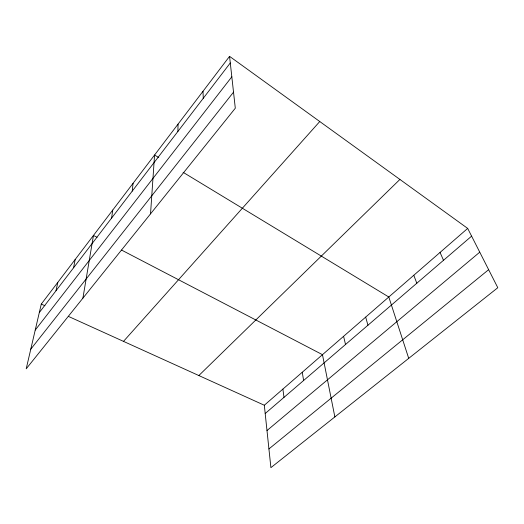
<?xml version="1.0" encoding="UTF-8"?>
<svg xmlns="http://www.w3.org/2000/svg" width="524" height="524" viewBox="0 0 524 524"><rect width="100%" height="100%" fill="white"/><g stroke="black" fill="none" stroke-linecap="round" stroke-linejoin="round"><path stroke-width="0.79" d="M177.898 131.432L178.049 124.123M150.526 213.871L154.573 155.012L158.752 157.547M132.231 191.116L133.07 183.308M111.605 218.069L112.725 210.078M82.91 298.149L93.455 235.433L97.064 237.313M73.576 267.777L75.174 259.491M56.009 290.735L57.804 282.351M229.558 56.35L41.278 304.09L26.2 368.824L235.302 108.206L229.558 56.35L467.683 228.412L497.8 287.715L270.901 467.65L264.319 405.242L467.683 228.412M39.307 312.566L230.291 62.965M35.226 330.094L231.824 76.805M30.772 349.194L233.527 92.145M123.5 341.373L319.764 121.529M198.845 375.544L399.91 179.444M265.196 413.521L471.613 236.147M266.991 430.545L479.748 252.175M268.93 448.93L488.637 269.677M41.278 304.09L44.933 305.747M68.323 316.352L264.319 405.242M121.594 250.086L322.47 354.676L334.862 416.927M183.112 172.317L388.801 296.997L408.72 358.357M440.055 252.437L443.507 260.304M413.796 275.27L416.809 283.242M365.68 317.105L367.94 325.234M343.587 336.316L345.526 344.491M302.256 372.256L303.619 380.509M282.888 389.096L283.995 397.369M202.998 91.294L203.26 98.289"/></g></svg>
